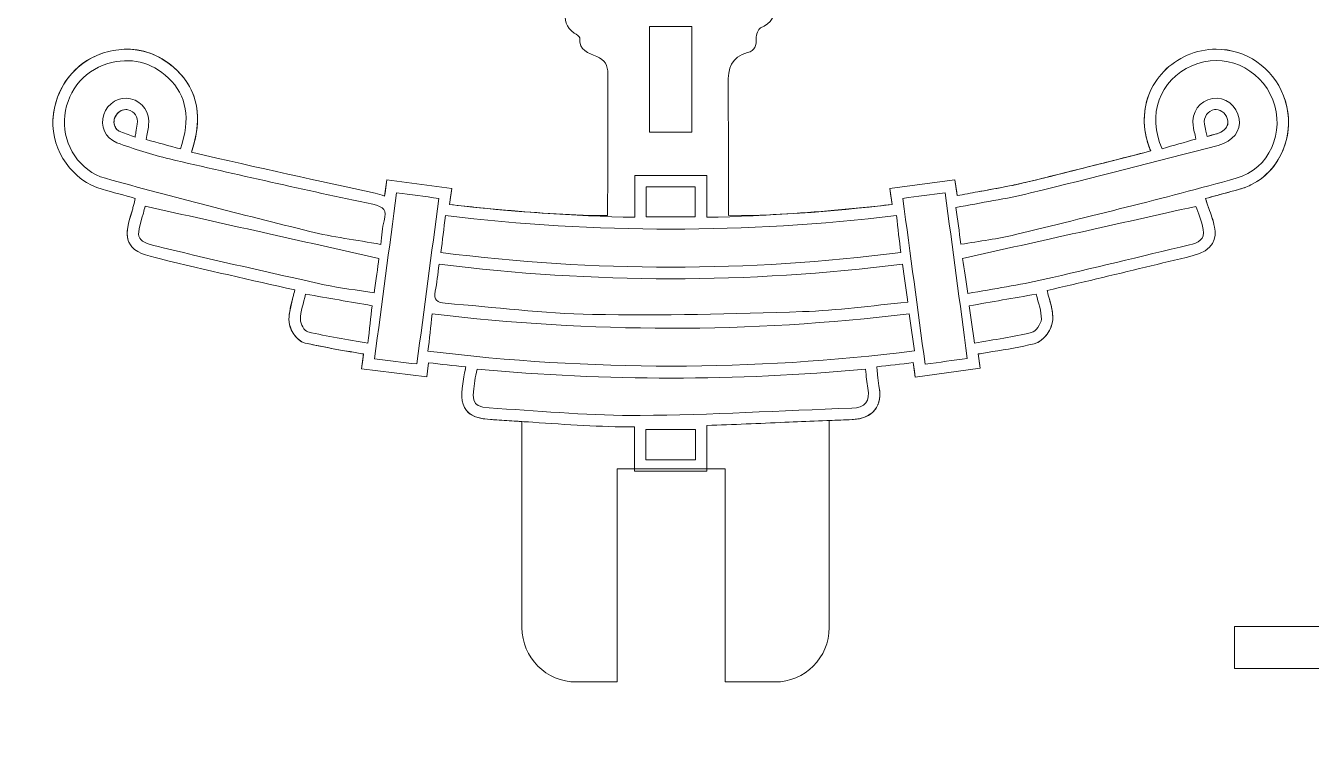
# Model space of a CAD drawing. Header units: centimetres. Extents: x -162 to 162, y -134 to 134.
# Drawn here: x 15.94 to 25.2, y -86.67 to -81.39 of the extents above; entities that cross this region are included whole.
import ezdxf

# ---------------------------------------------------------------- set-up
doc = ezdxf.new("R2010")
doc.units = ezdxf.units.CM
doc.header["$MEASUREMENT"] = 0
doc.layers.add('Capa 1', color=7, linetype='Continuous')
doc.layers.add('GUIDE', color=7, linetype='Continuous')

msp = doc.modelspace()

# ---------------------------------------------------------------- linework, layer by layer
at = {"layer": 'Capa 1', "lineweight": 9}
for points, knots in [([(25.03256, -82.02028), (25.02714, -81.97819), (25.01722, -81.93654), (25.0015, -81.89633), (24.92153, -81.69205), (24.73119, -81.56009), (24.51658, -81.56009), (24.44485, -81.56009), (24.37461, -81.57492), (24.30779, -81.60424), (24.17754, -81.66138), (24.07922, -81.76284), (24.03093, -81.8899), (23.99438, -81.98611), (23.98869, -82.09142), (24.01271, -82.19534), (24.02037, -82.22846), (24.03075, -82.26149), (24.04449, -82.29396), (23.91049, -82.32843), (23.78147, -82.36133), (23.65429, -82.39349), (23.48712, -82.43576), (23.32349, -82.47662), (23.1596, -82.5167), (23.11622, -82.52729), (23.07246, -82.53613), (23.02864, -82.54505), (22.95358, -82.56041), (22.87772, -82.57472), (22.79876, -82.58876), (22.7494, -82.5976), (22.69975, -82.60652), (22.64993, -82.61589), (22.64993, -82.61589), (22.64689, -82.59322), (22.64689, -82.59322), (22.64689, -82.59322), (22.63476, -82.50226), (22.63476, -82.50226), (22.63476, -82.50226), (22.46921, -82.5244), (22.46921, -82.5244), (22.46921, -82.5244), (22.16631, -82.56492), (22.16631, -82.56492), (22.16631, -82.56492), (22.17127, -82.60193), (22.17127, -82.60193), (22.17127, -82.60193), (22.18164, -82.67929), (22.18164, -82.67929), (22.18086, -82.67937), (22.18007, -82.67946), (22.17929, -82.67955), (22.04245, -82.69596), (21.905, -82.7093), (21.76742, -82.72133), (21.73493, -82.72418), (21.70246, -82.72702), (21.66995, -82.7296), (21.53864, -82.7401), (21.4072, -82.74894), (21.27576, -82.75568), (21.25988, -82.75647), (21.24401, -82.7569), (21.22812, -82.75769), (21.22812, -82.75769), (21.00356, -82.75813), (21.00356, -82.75813), (21.00345, -82.44328), (21.00318, -82.12844), (21.00046, -81.81359), (20.99944, -81.6959), (21.02266, -81.61824), (21.14077, -81.58516), (21.19309, -81.5705), (21.20522, -81.53336), (21.2033, -81.48177), (21.20236, -81.45657), (21.21634, -81.41509), (21.23472, -81.40731), (21.38248, -81.3447), (21.38405, -81.14794), (21.24254, -81.06271), (21.18233, -81.02644), (21.11325, -81.00518), (21.04974, -80.97398), (21.03167, -80.9651), (21.01898, -80.94528), (21.00383, -80.93045), (21.02006, -80.9171), (21.03429, -80.89864), (21.0529, -80.89129), (21.11652, -80.866), (21.18649, -80.85313), (21.24528, -80.81997), (21.38367, -80.742), (21.38499, -80.57977), (21.24747, -80.49922), (21.18945, -80.46522), (21.11908, -80.4528), (21.05542, -80.42777), (21.03662, -80.42038), (21.02154, -80.40349), (21.00476, -80.39093), (21.02114, -80.38069), (21.03644, -80.36774), (21.05408, -80.36074), (21.122, -80.33366), (21.19683, -80.31843), (21.25775, -80.28059), (21.38094, -80.20398), (21.37991, -80.0536), (21.25788, -79.97563), (21.20704, -79.94312), (21.14645, -79.92361), (21.08792, -79.90615), (21.0281, -79.8883), (20.96536, -79.88021), (20.90391, -79.86787), (20.91855, -79.85369), (20.93372, -79.85198), (20.94819, -79.84783), (21.04571, -79.82), (21.14994, -79.8053), (21.23896, -79.76045), (21.38846, -79.68511), (21.38722, -79.51452), (21.24101, -79.43362), (21.18004, -79.39989), (21.1086, -79.38392), (21.04061, -79.36445), (20.99256, -79.35067), (20.94231, -79.34463), (20.87291, -79.33124), (20.95326, -79.31593), (21.01229, -79.30823), (21.06927, -79.29287), (21.12617, -79.27751), (21.1848, -79.26154), (21.23607, -79.23367), (21.38615, -79.15216), (21.3878, -78.98428), (21.23891, -78.90115), (21.17985, -78.86816), (21.11226, -78.85044), (21.05602, -78.8287), (21.11578, -78.80831), (21.18497, -78.7905), (21.24896, -78.76132), (21.31435, -78.73148), (21.34716, -78.6746), (21.34586, -78.60022), (21.34464, -78.53048), (21.30964, -78.48121), (21.2486, -78.45531), (21.20777, -78.43798), (21.19949, -78.41313), (21.20032, -78.37354), (21.20247, -78.27199), (21.20104, -78.17035), (21.20104, -78.07274), (21.18926, -78.06661), (21.18523, -78.06267), (21.18119, -78.06263), (20.78178, -78.06162), (20.38238, -78.06127), (19.98297, -78.05979), (19.94306, -78.05961), (19.93594, -78.08), (19.93637, -78.11338), (19.93737, -78.19183), (19.93775, -78.27032), (19.93553, -78.34873), (19.93499, -78.36789), (19.92914, -78.39314), (19.9161, -78.40473), (19.8012, -78.50676), (19.79636, -78.55892), (19.88854, -78.66493), (19.86734, -78.71122), (19.83838, -78.75152), (19.83087, -78.79544), (19.81451, -78.89126), (19.86447, -78.96459), (19.97684, -79.00196), (20.07059, -79.03315), (20.16936, -79.04921), (20.27068, -79.0731), (20.23017, -79.0801), (20.19234, -79.08264), (20.15716, -79.09358), (20.07621, -79.11886), (19.99, -79.13693), (19.91783, -79.17854), (19.79509, -79.24934), (19.79219, -79.39691), (19.90731, -79.47891), (19.95243, -79.51102), (20.008, -79.5318), (20.06179, -79.54755), (20.13416, -79.56869), (20.20943, -79.57993), (20.28345, -79.59542), (20.28337, -79.59809), (20.2833, -79.60076), (20.28323, -79.60343), (20.27393, -79.60469), (20.26435, -79.60496), (20.25537, -79.60736), (20.14827, -79.63637), (20.03892, -79.65934), (19.93504, -79.69728), (19.86719, -79.72204), (19.82864, -79.78189), (19.82747, -79.85969), (19.82625, -79.94072), (19.86731, -79.99681), (19.93582, -80.02971), (19.99087, -80.05614), (20.0505, -80.07442), (20.10967, -80.09052), (20.16598, -80.10584), (20.22433, -80.11358), (20.30268, -80.12868), (20.24845, -80.13813), (20.2149, -80.14062), (20.18349, -80.15012), (20.09546, -80.17681), (20.00209, -80.1947), (19.92223, -80.2374), (19.79323, -80.3064), (19.79157, -80.46649), (19.91427, -80.54625), (19.96299, -80.57793), (20.02295, -80.59193), (20.07656, -80.61665), (20.09684, -80.62601), (20.11364, -80.6429), (20.13203, -80.65638), (20.11291, -80.67226), (20.09592, -80.69243), (20.07427, -80.70328), (20.01547, -80.73273), (19.94758, -80.74874), (19.89623, -80.78733), (19.79686, -80.86197), (19.80001, -80.99428), (19.90152, -81.06608), (19.95252, -81.10213), (20.01642, -81.11998), (20.07468, -81.14567), (20.08991, -81.15236), (20.10586, -81.15739), (20.12147, -81.16321), (20.06924, -81.17721), (20.01992, -81.17507), (19.97085, -81.17769), (19.90286, -81.18132), (19.85123, -81.21357), (19.83318, -81.28125), (19.81573, -81.34667), (19.83477, -81.40324), (19.8924, -81.44393), (19.9073, -81.45443), (19.93362, -81.46882), (19.93247, -81.47893), (19.92186, -81.5716), (19.99672, -81.58665), (20.05396, -81.61224), (20.1131, -81.63867), (20.13465, -81.67372), (20.1344, -81.74114), (20.13309, -82.08075), (20.13297, -82.42031), (20.13288, -82.75992), (20.13288, -82.75992), (20.01146, -82.76018), (20.01146, -82.76018), (19.97557, -82.75865), (19.93969, -82.75721), (19.90375, -82.75541), (19.77882, -82.74903), (19.65374, -82.74137), (19.52856, -82.73157), (19.49379, -82.72886), (19.45901, -82.72562), (19.42424, -82.72264), (19.28159, -82.71035), (19.13893, -82.69679), (18.9966, -82.67999), (18.99589, -82.6799), (18.99517, -82.67981), (18.99445, -82.67972), (18.99445, -82.67972), (19.00154, -82.62634), (19.00154, -82.62634), (19.00154, -82.62634), (19.00967, -82.56522), (19.00967, -82.56522), (19.00967, -82.56522), (18.54197, -82.50165), (18.54197, -82.50165), (18.54197, -82.50165), (18.52946, -82.59576), (18.52946, -82.59576), (18.52946, -82.59576), (18.52632, -82.6193), (18.52632, -82.6193), (18.50431, -82.60919), (18.48063, -82.60272), (18.45791, -82.59786), (18.05237, -82.51154), (17.62866, -82.41725), (17.13442, -82.30336), (17.16603, -82.21104), (17.18067, -82.1252), (17.17839, -82.04618), (17.17612, -81.96712), (17.15693, -81.89484), (17.12088, -81.8297), (17.09684, -81.7862), (17.06531, -81.74591), (17.0263, -81.70885), (17.004, -81.68763), (16.9806, -81.66978), (16.95685, -81.65311), (16.87032, -81.59238), (16.77467, -81.56057), (16.67082, -81.56057), (16.61801, -81.56057), (16.56342, -81.56884), (16.50857, -81.58512), (16.32677, -81.6392), (16.19204, -81.78957), (16.15062, -81.97338), (16.14362, -82.0044), (16.13854, -82.03612), (16.13714, -82.0688), (16.12745, -82.29566), (16.28023, -82.51127), (16.49248, -82.57034), (16.57162, -82.59235), (16.6509, -82.61401), (16.7302, -82.63545), (16.7302, -82.63545), (16.72112, -82.67154), (16.72112, -82.67154), (16.72112, -82.67154), (16.71723, -82.6876), (16.71723, -82.6876), (16.71493, -82.6974), (16.71255, -82.70751), (16.70957, -82.71748), (16.67968, -82.81763), (16.66015, -82.883), (16.68001, -82.93996), (16.68284, -82.9481), (16.68648, -82.95606), (16.691, -82.96394), (16.72791, -83.02808), (16.80141, -83.0458), (16.91272, -83.07262), (17.24219, -83.15203), (17.5685, -83.22606), (17.87901, -83.29519), (17.87901, -83.29519), (17.87658, -83.30609), (17.87658, -83.30609), (17.87658, -83.30609), (17.87609, -83.30827), (17.87609, -83.30827), (17.87504, -83.313), (17.87379, -83.31733), (17.87267, -83.32197), (17.86935, -83.33575), (17.86596, -83.34958), (17.8625, -83.3627), (17.85494, -83.39149), (17.84837, -83.4212), (17.84342, -83.45156), (17.84048, -83.46963), (17.83737, -83.48762), (17.837, -83.50647), (17.83614, -83.5522), (17.86351, -83.62019), (17.91009, -83.65633), (17.92333, -83.66661), (17.93789, -83.67475), (17.95409, -83.67851), (17.99119, -83.68717), (18.02833, -83.69426), (18.0655, -83.70161), (18.13508, -83.71539), (18.20515, -83.72813), (18.27802, -83.74064), (18.30994, -83.74606), (18.34234, -83.75171), (18.37494, -83.75744), (18.37494, -83.75744), (18.36928, -83.79992), (18.36928, -83.79992), (18.36928, -83.79992), (18.36076, -83.86402), (18.36076, -83.86402), (18.36076, -83.86402), (18.82944, -83.92129), (18.82944, -83.92129), (18.82944, -83.92129), (18.82944, -83.92125), (18.82944, -83.92125), (18.82944, -83.92125), (18.82944, -83.92125), (18.82944, -83.92125), (18.82944, -83.92125), (18.83751, -83.86061), (18.83751, -83.86061), (18.83751, -83.86061), (18.84285, -83.8204), (18.84285, -83.8204), (18.93232, -83.83125), (19.02184, -83.84101), (19.1114, -83.8502), (19.11096, -83.85234), (19.11051, -83.85435), (19.11007, -83.8565), (19.10862, -83.86345), (19.10716, -83.87041), (19.10574, -83.87706), (19.10145, -83.89684), (19.09705, -83.91722), (19.09408, -83.93853), (19.08075, -84.03409), (19.07025, -84.10956), (19.11635, -84.16583), (19.14734, -84.20363), (19.19372, -84.21754), (19.24784, -84.22476), (19.2749, -84.22835), (19.30328, -84.23089), (19.33388, -84.23268), (19.38188, -84.23553), (19.42989, -84.23889), (19.47789, -84.24209), (19.49036, -84.24292), (19.50282, -84.24371), (19.51529, -84.24454), (19.51529, -84.24454), (19.51529, -85.72959), (19.51529, -85.72959), (19.51529, -85.94525), (19.69171, -86.12166), (19.90735, -86.12166), (19.90735, -86.12166), (20.20098, -86.12166), (20.20098, -86.12166), (20.20098, -86.12166), (20.20098, -84.58537), (20.20098, -84.58537), (20.20098, -84.58537), (20.32548, -84.58537), (20.32548, -84.58537), (20.32548, -84.58537), (20.8478, -84.58537), (20.8478, -84.58537), (20.8478, -84.58537), (20.98015, -84.58537), (20.98015, -84.58537), (20.98015, -84.58537), (20.98015, -86.12166), (20.98015, -86.12166), (20.98015, -86.12166), (21.3371, -86.12166), (21.3371, -86.12166), (21.55275, -86.12166), (21.72919, -85.94525), (21.72919, -85.72959), (21.72919, -85.72959), (21.72919, -84.23658), (21.72919, -84.23658), (21.72921, -84.23653), (21.72921, -84.23653), (21.72923, -84.23653), (21.78409, -84.23434), (21.83904, -84.23207), (21.89357, -84.2301), (21.90868, -84.22958), (21.92242, -84.22756), (21.93593, -84.22533), (21.93834, -84.22494), (21.94111, -84.22494), (21.94347, -84.2245), (21.96561, -84.22026), (21.98484, -84.21299), (22.00239, -84.20407), (22.00661, -84.20188), (22.01061, -84.19952), (22.01457, -84.19711), (22.03115, -84.18692), (22.04622, -84.17523), (22.05797, -84.16031), (22.058, -84.16031), (22.05804, -84.16027), (22.05806, -84.16027), (22.0666, -84.14938), (22.07362, -84.13756), (22.07911, -84.12483), (22.07982, -84.12317), (22.07999, -84.1212), (22.08065, -84.11954), (22.09017, -84.09525), (22.09487, -84.06808), (22.09367, -84.03754), (22.09303, -84.02118), (22.09085, -84.00399), (22.08714, -83.98592), (22.08243, -83.96299), (22.08016, -83.93748), (22.07754, -83.90795), (22.07611, -83.89194), (22.07462, -83.87513), (22.07262, -83.85715), (22.07262, -83.85715), (22.07193, -83.85094), (22.07193, -83.85094), (22.07193, -83.85094), (22.07173, -83.84915), (22.07173, -83.84915), (22.1595, -83.83987), (22.24716, -83.83007), (22.33455, -83.81922), (22.33455, -83.81922), (22.34296, -83.88187), (22.34296, -83.88187), (22.34296, -83.88187), (22.34862, -83.92409), (22.34862, -83.92409), (22.34862, -83.92409), (22.81597, -83.86039), (22.81597, -83.86039), (22.81597, -83.86039), (22.81322, -83.83978), (22.81322, -83.83978), (22.81322, -83.83978), (22.80222, -83.75735), (22.80222, -83.75735), (22.83715, -83.7514), (22.87154, -83.7458), (22.90527, -83.74033), (23.00872, -83.72362), (23.10642, -83.70778), (23.20434, -83.68376), (23.24036, -83.67488), (23.27327, -83.64801), (23.29758, -83.61516), (23.31091, -83.59713), (23.32132, -83.57735), (23.32856, -83.55771), (23.33452, -83.54156), (23.33847, -83.52555), (23.33921, -83.51081), (23.34072, -83.48009), (23.3365, -83.45091), (23.33029, -83.42251), (23.32575, -83.40173), (23.32026, -83.38134), (23.3146, -83.36135), (23.3096, -83.34367), (23.30443, -83.32538), (23.30038, -83.30757), (23.30038, -83.30757), (23.29846, -83.29917), (23.29846, -83.29917), (23.53527, -83.24545), (23.77475, -83.18769), (24.00646, -83.13173), (24.1184, -83.10469), (24.23032, -83.0777), (24.34232, -83.05101), (24.50294, -83.01281), (24.51909, -82.91664), (24.50434, -82.8427), (24.49942, -82.81803), (24.49283, -82.7944), (24.48564, -82.77195), (24.47846, -82.74955), (24.47069, -82.72829), (24.4634, -82.70834), (24.46006, -82.69924), (24.45721, -82.69097), (24.45422, -82.68244), (24.45248, -82.67754), (24.45045, -82.67215), (24.44891, -82.66747), (24.44891, -82.66747), (24.44533, -82.65662), (24.44533, -82.65662), (24.44533, -82.65662), (24.43886, -82.63693), (24.43886, -82.63693), (24.46676, -82.62949), (24.49447, -82.62175), (24.52233, -82.61422), (24.57598, -82.5997), (24.6297, -82.5853), (24.68307, -82.57043), (24.71582, -82.56133), (24.74703, -82.5489), (24.77639, -82.53354), (24.86447, -82.48743), (24.93592, -82.41428), (24.98247, -82.32108), (25.02922, -82.22745), (25.04572, -82.12249), (25.03256, -82.02028)], [0, 0, 0, 0, 0.004878, 0.004878, 0.004878, 0.0097561, 0.0097561, 0.0097561, 0.0146341, 0.0146341, 0.0146341, 0.0195122, 0.0195122, 0.0195122, 0.0243902, 0.0243902, 0.0243902, 0.0292683, 0.0292683, 0.0292683, 0.0341463, 0.0341463, 0.0341463, 0.0390244, 0.0390244, 0.0390244, 0.0439024, 0.0439024, 0.0439024, 0.0487805, 0.0487805, 0.0487805, 0.0536585, 0.0536585, 0.0536585, 0.0585366, 0.0585366, 0.0585366, 0.0634146, 0.0634146, 0.0634146, 0.0682927, 0.0682927, 0.0682927, 0.0731707, 0.0731707, 0.0731707, 0.0780488, 0.0780488, 0.0780488, 0.0829268, 0.0829268, 0.0829268, 0.0878049, 0.0878049, 0.0878049, 0.0926829, 0.0926829, 0.0926829, 0.097561, 0.097561, 0.097561, 0.102439, 0.102439, 0.102439, 0.1073171, 0.1073171, 0.1073171, 0.1121951, 0.1121951, 0.1121951, 0.1170732, 0.1170732, 0.1170732, 0.1219512, 0.1219512, 0.1219512, 0.1268293, 0.1268293, 0.1268293, 0.1317073, 0.1317073, 0.1317073, 0.1365854, 0.1365854, 0.1365854, 0.1414634, 0.1414634, 0.1414634, 0.1463415, 0.1463415, 0.1463415, 0.1512195, 0.1512195, 0.1512195, 0.1560976, 0.1560976, 0.1560976, 0.1609756, 0.1609756, 0.1609756, 0.1658537, 0.1658537, 0.1658537, 0.1707317, 0.1707317, 0.1707317, 0.1756098, 0.1756098, 0.1756098, 0.1804878, 0.1804878, 0.1804878, 0.1853659, 0.1853659, 0.1853659, 0.1902439, 0.1902439, 0.1902439, 0.195122, 0.195122, 0.195122, 0.2, 0.2, 0.2, 0.204878, 0.204878, 0.204878, 0.2097561, 0.2097561, 0.2097561, 0.2146341, 0.2146341, 0.2146341, 0.2195122, 0.2195122, 0.2195122, 0.2243902, 0.2243902, 0.2243902, 0.2292683, 0.2292683, 0.2292683, 0.2341463, 0.2341463, 0.2341463, 0.2390244, 0.2390244, 0.2390244, 0.2439024, 0.2439024, 0.2439024, 0.2487805, 0.2487805, 0.2487805, 0.2536585, 0.2536585, 0.2536585, 0.2585366, 0.2585366, 0.2585366, 0.2634146, 0.2634146, 0.2634146, 0.2682927, 0.2682927, 0.2682927, 0.2731707, 0.2731707, 0.2731707, 0.2780488, 0.2780488, 0.2780488, 0.2829268, 0.2829268, 0.2829268, 0.2878049, 0.2878049, 0.2878049, 0.2926829, 0.2926829, 0.2926829, 0.297561, 0.297561, 0.297561, 0.302439, 0.302439, 0.302439, 0.3073171, 0.3073171, 0.3073171, 0.3121951, 0.3121951, 0.3121951, 0.3170732, 0.3170732, 0.3170732, 0.3219512, 0.3219512, 0.3219512, 0.3268293, 0.3268293, 0.3268293, 0.3317073, 0.3317073, 0.3317073, 0.3365854, 0.3365854, 0.3365854, 0.3414634, 0.3414634, 0.3414634, 0.3463415, 0.3463415, 0.3463415, 0.3512195, 0.3512195, 0.3512195, 0.3560976, 0.3560976, 0.3560976, 0.3609756, 0.3609756, 0.3609756, 0.3658537, 0.3658537, 0.3658537, 0.3707317, 0.3707317, 0.3707317, 0.3756098, 0.3756098, 0.3756098, 0.3804878, 0.3804878, 0.3804878, 0.3853659, 0.3853659, 0.3853659, 0.3902439, 0.3902439, 0.3902439, 0.395122, 0.395122, 0.395122, 0.4, 0.4, 0.4, 0.404878, 0.404878, 0.404878, 0.4097561, 0.4097561, 0.4097561, 0.4146341, 0.4146341, 0.4146341, 0.4195122, 0.4195122, 0.4195122, 0.4243902, 0.4243902, 0.4243902, 0.4292683, 0.4292683, 0.4292683, 0.4341463, 0.4341463, 0.4341463, 0.4390244, 0.4390244, 0.4390244, 0.4439024, 0.4439024, 0.4439024, 0.4487805, 0.4487805, 0.4487805, 0.4536585, 0.4536585, 0.4536585, 0.4585366, 0.4585366, 0.4585366, 0.4634146, 0.4634146, 0.4634146, 0.4682927, 0.4682927, 0.4682927, 0.4731707, 0.4731707, 0.4731707, 0.4780488, 0.4780488, 0.4780488, 0.4829268, 0.4829268, 0.4829268, 0.4878049, 0.4878049, 0.4878049, 0.4926829, 0.4926829, 0.4926829, 0.497561, 0.497561, 0.497561, 0.502439, 0.502439, 0.502439, 0.5073171, 0.5073171, 0.5073171, 0.5121951, 0.5121951, 0.5121951, 0.5170732, 0.5170732, 0.5170732, 0.5219512, 0.5219512, 0.5219512, 0.5268293, 0.5268293, 0.5268293, 0.5317073, 0.5317073, 0.5317073, 0.5365854, 0.5365854, 0.5365854, 0.5414634, 0.5414634, 0.5414634, 0.5463415, 0.5463415, 0.5463415, 0.5512195, 0.5512195, 0.5512195, 0.5560976, 0.5560976, 0.5560976, 0.5609756, 0.5609756, 0.5609756, 0.5658537, 0.5658537, 0.5658537, 0.5707317, 0.5707317, 0.5707317, 0.5756098, 0.5756098, 0.5756098, 0.5804878, 0.5804878, 0.5804878, 0.5853659, 0.5853659, 0.5853659, 0.5902439, 0.5902439, 0.5902439, 0.595122, 0.595122, 0.595122, 0.6, 0.6, 0.6, 0.604878, 0.604878, 0.604878, 0.6097561, 0.6097561, 0.6097561, 0.6146341, 0.6146341, 0.6146341, 0.6195122, 0.6195122, 0.6195122, 0.6243902, 0.6243902, 0.6243902, 0.6292683, 0.6292683, 0.6292683, 0.6341463, 0.6341463, 0.6341463, 0.6390244, 0.6390244, 0.6390244, 0.6439024, 0.6439024, 0.6439024, 0.6487805, 0.6487805, 0.6487805, 0.6536585, 0.6536585, 0.6536585, 0.6585366, 0.6585366, 0.6585366, 0.6634146, 0.6634146, 0.6634146, 0.6682927, 0.6682927, 0.6682927, 0.6731707, 0.6731707, 0.6731707, 0.6780488, 0.6780488, 0.6780488, 0.6829268, 0.6829268, 0.6829268, 0.6878049, 0.6878049, 0.6878049, 0.6926829, 0.6926829, 0.6926829, 0.697561, 0.697561, 0.697561, 0.702439, 0.702439, 0.702439, 0.7073171, 0.7073171, 0.7073171, 0.7121951, 0.7121951, 0.7121951, 0.7170732, 0.7170732, 0.7170732, 0.7219512, 0.7219512, 0.7219512, 0.7268293, 0.7268293, 0.7268293, 0.7317073, 0.7317073, 0.7317073, 0.7365854, 0.7365854, 0.7365854, 0.7414634, 0.7414634, 0.7414634, 0.7463415, 0.7463415, 0.7463415, 0.7512195, 0.7512195, 0.7512195, 0.7560976, 0.7560976, 0.7560976, 0.7609756, 0.7609756, 0.7609756, 0.7658537, 0.7658537, 0.7658537, 0.7707317, 0.7707317, 0.7707317, 0.7756098, 0.7756098, 0.7756098, 0.7804878, 0.7804878, 0.7804878, 0.7853659, 0.7853659, 0.7853659, 0.7902439, 0.7902439, 0.7902439, 0.795122, 0.795122, 0.795122, 0.8, 0.8, 0.8, 0.804878, 0.804878, 0.804878, 0.8097561, 0.8097561, 0.8097561, 0.8146341, 0.8146341, 0.8146341, 0.8195122, 0.8195122, 0.8195122, 0.8243902, 0.8243902, 0.8243902, 0.8292683, 0.8292683, 0.8292683, 0.8341463, 0.8341463, 0.8341463, 0.8390244, 0.8390244, 0.8390244, 0.8439024, 0.8439024, 0.8439024, 0.8487805, 0.8487805, 0.8487805, 0.8536585, 0.8536585, 0.8536585, 0.8585366, 0.8585366, 0.8585366, 0.8634146, 0.8634146, 0.8634146, 0.8682927, 0.8682927, 0.8682927, 0.8731707, 0.8731707, 0.8731707, 0.8780488, 0.8780488, 0.8780488, 0.8829268, 0.8829268, 0.8829268, 0.8878049, 0.8878049, 0.8878049, 0.8926829, 0.8926829, 0.8926829, 0.897561, 0.897561, 0.897561, 0.902439, 0.902439, 0.902439, 0.9073171, 0.9073171, 0.9073171, 0.9121951, 0.9121951, 0.9121951, 0.9170732, 0.9170732, 0.9170732, 0.9219512, 0.9219512, 0.9219512, 0.9268293, 0.9268293, 0.9268293, 0.9317073, 0.9317073, 0.9317073, 0.9365854, 0.9365854, 0.9365854, 0.9414634, 0.9414634, 0.9414634, 0.9463415, 0.9463415, 0.9463415, 0.9512195, 0.9512195, 0.9512195, 0.9560976, 0.9560976, 0.9560976, 0.9609756, 0.9609756, 0.9609756, 0.9658537, 0.9658537, 0.9658537, 0.9707317, 0.9707317, 0.9707317, 0.9756098, 0.9756098, 0.9756098, 0.9804878, 0.9804878, 0.9804878, 0.9853659, 0.9853659, 0.9853659, 0.9902439, 0.9902439, 0.9902439, 0.995122, 0.995122, 0.995122, 1, 1, 1, 1]), ([(20.73881, -82.15793), (20.73881, -82.15793), (20.43439, -82.15793), (20.43439, -82.15793), (20.43439, -82.15793), (20.43439, -81.39593), (20.43439, -81.39593), (20.43439, -81.39593), (20.73881, -81.39593), (20.73881, -81.39593), (20.73881, -81.39593), (20.73881, -82.15793), (20.73881, -82.15793)], [0, 0, 0, 0, 0.25, 0.25, 0.25, 0.5, 0.5, 0.5, 0.75, 0.75, 0.75, 1, 1, 1, 1]), ([(16.73437, -82.16121), (16.73263, -82.1714), (16.7308, -82.18208), (16.72892, -82.19346), (16.69606, -82.18221), (16.66183, -82.17), (16.62597, -82.15675), (16.59552, -82.1455), (16.5814, -82.12126), (16.57824, -82.09576), (16.57784, -82.09256), (16.57649, -82.0895), (16.57646, -82.0863), (16.57646, -82.08517), (16.57697, -82.08407), (16.57701, -82.08294), (16.57728, -82.07445), (16.57833, -82.06592), (16.58103, -82.05791), (16.58267, -82.05305), (16.58557, -82.04894), (16.58792, -82.04448), (16.6031, -82.01582), (16.63145, -81.99565), (16.6611, -81.99565), (16.66624, -81.99565), (16.67131, -81.99626), (16.67619, -81.99749), (16.72709, -82.01031), (16.75123, -82.04671), (16.74412, -82.10009), (16.74149, -82.11973), (16.73814, -82.13929), (16.73437, -82.16121)], [0, 0, 0, 0, 0.0909091, 0.0909091, 0.0909091, 0.1818182, 0.1818182, 0.1818182, 0.2727273, 0.2727273, 0.2727273, 0.3636364, 0.3636364, 0.3636364, 0.4545455, 0.4545455, 0.4545455, 0.5454545, 0.5454545, 0.5454545, 0.6363636, 0.6363636, 0.6363636, 0.7272727, 0.7272727, 0.7272727, 0.8181818, 0.8181818, 0.8181818, 0.9090909, 0.9090909, 0.9090909, 1, 1, 1, 1]), ([(24.59642, -82.11138), (24.58354, -82.14327), (24.54622, -82.16392), (24.50915, -82.17359), (24.4959, -82.177), (24.48275, -82.18046), (24.46959, -82.18387), (24.46335, -82.18549), (24.45705, -82.18711), (24.45084, -82.18873), (24.44789, -82.17525), (24.44508, -82.16313), (24.4425, -82.15202), (24.43771, -82.13141), (24.43393, -82.11518), (24.43179, -82.10026), (24.42811, -82.07458), (24.43398, -82.05078), (24.44699, -82.03227), (24.46, -82.01376), (24.48017, -82.00055), (24.50509, -81.99604), (24.50863, -81.99543), (24.51226, -81.99512), (24.51587, -81.99512), (24.55544, -81.99512), (24.59329, -82.03131), (24.60025, -82.0758), (24.60127, -82.08232), (24.60139, -82.08858), (24.60072, -82.09453), (24.60004, -82.10044), (24.59857, -82.10608), (24.59642, -82.11138)], [0, 0, 0, 0, 0.0909091, 0.0909091, 0.0909091, 0.1818182, 0.1818182, 0.1818182, 0.2727273, 0.2727273, 0.2727273, 0.3636364, 0.3636364, 0.3636364, 0.4545455, 0.4545455, 0.4545455, 0.5454545, 0.5454545, 0.5454545, 0.6363636, 0.6363636, 0.6363636, 0.7272727, 0.7272727, 0.7272727, 0.8181818, 0.8181818, 0.8181818, 0.9090909, 0.9090909, 0.9090909, 1, 1, 1, 1]), ([(26.95142, -85.72056), (26.95142, -85.72056), (26.95142, -86.02498), (26.95142, -86.02498), (26.95142, -86.02498), (24.64746, -86.02498), (24.64746, -86.02498), (24.64746, -86.02498), (24.64746, -85.72056), (24.64746, -85.72056), (24.64746, -85.72056), (26.95142, -85.72056), (26.95142, -85.72056)], [0, 0, 0, 0, 0.25, 0.25, 0.25, 0.5, 0.5, 0.5, 0.75, 0.75, 0.75, 1, 1, 1, 1])]:
    msp.add_open_spline(points, degree=3, knots=knots, dxfattribs=at)
at = {"layer": 'Capa 1', "color": 4, "lineweight": 9}
for points, knots in [([(25.0015, -81.89635), (24.92153, -81.69208), (24.73119, -81.56011), (24.51658, -81.56011), (24.44485, -81.56011), (24.37461, -81.57496), (24.30779, -81.60426), (24.17754, -81.66139), (24.07922, -81.76285), (24.03092, -81.88995), (23.98272, -82.01682), (23.98765, -82.15957), (24.04449, -82.29398), (23.73434, -82.3738), (23.44817, -82.44618), (23.1596, -82.51671), (23.04189, -82.54547), (22.9238, -82.56652), (22.79876, -82.5888), (22.7494, -82.59761), (22.69974, -82.60655), (22.64992, -82.61592), (22.64992, -82.61592), (22.63475, -82.50228), (22.63475, -82.50228), (22.63475, -82.50228), (22.1663, -82.56492), (22.1663, -82.56492), (22.1663, -82.56492), (22.18164, -82.67931), (22.18164, -82.67931), (21.73901, -82.73243), (21.29119, -82.7634), (20.84658, -82.77205), (20.84658, -82.77205), (20.84658, -82.47027), (20.84658, -82.47027), (20.84658, -82.47027), (20.32806, -82.47027), (20.32806, -82.47027), (20.32806, -82.47027), (20.32806, -82.77188), (20.32806, -82.77188), (19.88613, -82.76306), (19.43885, -82.73231), (18.99445, -82.67976), (18.99445, -82.67976), (19.00966, -82.56526), (19.00966, -82.56526), (19.00966, -82.56526), (18.54197, -82.50167), (18.54197, -82.50167), (18.54197, -82.50167), (18.52632, -82.61931), (18.52632, -82.61931), (18.50431, -82.60922), (18.48062, -82.60274), (18.45791, -82.5979), (18.05237, -82.51159), (17.62866, -82.4173), (17.13441, -82.30339), (17.2187, -82.05717), (17.18234, -81.85716), (17.0263, -81.70886), (16.92279, -81.61048), (16.80318, -81.56059), (16.67081, -81.56059), (16.618, -81.56059), (16.56341, -81.56885), (16.50857, -81.58517), (16.29606, -81.64835), (16.1468, -81.84271), (16.13714, -82.0688), (16.12746, -82.29566), (16.28023, -82.51127), (16.49248, -82.57032), (16.57162, -82.59234), (16.65091, -82.61398), (16.7302, -82.63544), (16.7302, -82.63544), (16.72112, -82.67158), (16.72112, -82.67158), (16.72112, -82.67158), (16.71723, -82.68765), (16.71723, -82.68765), (16.71492, -82.69742), (16.71255, -82.70754), (16.70957, -82.7175), (16.67541, -82.83191), (16.65478, -82.90096), (16.691, -82.96393), (16.7279, -83.02806), (16.80142, -83.04578), (16.91272, -83.07261), (17.2422, -83.15204), (17.5685, -83.22605), (17.87901, -83.29517), (17.87901, -83.29517), (17.87609, -83.30824), (17.87609, -83.30824), (17.87191, -83.32704), (17.86712, -83.34512), (17.8625, -83.36275), (17.85045, -83.40856), (17.83799, -83.45593), (17.837, -83.50648), (17.83589, -83.56521), (17.88092, -83.66142), (17.95408, -83.67851), (18.06064, -83.70338), (18.16623, -83.72147), (18.27802, -83.7406), (18.30993, -83.74607), (18.34234, -83.75168), (18.37493, -83.75743), (18.37493, -83.75743), (18.36076, -83.86399), (18.36076, -83.86399), (18.36076, -83.86399), (18.82944, -83.92127), (18.82944, -83.92127), (18.82944, -83.92127), (18.84285, -83.82041), (18.84285, -83.82041), (18.93231, -83.83123), (19.02185, -83.84099), (19.1114, -83.85018), (19.10954, -83.85947), (19.1076, -83.86839), (19.10574, -83.87707), (19.10146, -83.89682), (19.09704, -83.91723), (19.09408, -83.93851), (19.08077, -84.03406), (19.07024, -84.10956), (19.11635, -84.16581), (19.16283, -84.22252), (19.24208, -84.22722), (19.33387, -84.23269), (19.42092, -84.23785), (19.50796, -84.2438), (19.59503, -84.24972), (19.83403, -84.26603), (20.08112, -84.28287), (20.32547, -84.28297), (20.32547, -84.28297), (20.32547, -84.6021), (20.32547, -84.6021), (20.32547, -84.6021), (20.84778, -84.6021), (20.84778, -84.6021), (20.84778, -84.6021), (20.84778, -84.27223), (20.84778, -84.27223), (21.03685, -84.26598), (21.22519, -84.25798), (21.41006, -84.24993), (21.56858, -84.24304), (21.73251, -84.2359), (21.89357, -84.23014), (21.96837, -84.22748), (22.0237, -84.20397), (22.05806, -84.16026), (22.09222, -84.1168), (22.102, -84.05816), (22.08713, -83.98594), (22.08243, -83.963), (22.08016, -83.9375), (22.07753, -83.90797), (22.0761, -83.89199), (22.07461, -83.87516), (22.07262, -83.85718), (22.07262, -83.85718), (22.07173, -83.84912), (22.07173, -83.84912), (22.1595, -83.83988), (22.24716, -83.83005), (22.33455, -83.81919), (22.33455, -83.81919), (22.34862, -83.92408), (22.34862, -83.92408), (22.34862, -83.92408), (22.81596, -83.86037), (22.81596, -83.86037), (22.81596, -83.86037), (22.80221, -83.75733), (22.80221, -83.75733), (22.83714, -83.75137), (22.87152, -83.74577), (22.90527, -83.74031), (23.00872, -83.72359), (23.10642, -83.70777), (23.20434, -83.68374), (23.27637, -83.66602), (23.33598, -83.57622), (23.33919, -83.51081), (23.34182, -83.45763), (23.32798, -83.40869), (23.3146, -83.36136), (23.3096, -83.3437), (23.30443, -83.32542), (23.30037, -83.30761), (23.30037, -83.30761), (23.29845, -83.29917), (23.29845, -83.29917), (23.53525, -83.24545), (23.77474, -83.18766), (24.00645, -83.13171), (24.11839, -83.10468), (24.23032, -83.07767), (24.34232, -83.05099), (24.50293, -83.01279), (24.51908, -82.91665), (24.50433, -82.84271), (24.49448, -82.79337), (24.47797, -82.74821), (24.46339, -82.70836), (24.45812, -82.69395), (24.4531, -82.68026), (24.4489, -82.66749), (24.4489, -82.66749), (24.43885, -82.63696), (24.43885, -82.63696), (24.52048, -82.6151), (24.60198, -82.59302), (24.68306, -82.57044), (24.81407, -82.53394), (24.9204, -82.44538), (24.98247, -82.32107), (25.04846, -82.18889), (25.0554, -82.03408), (25.0015, -81.89635)], [0, 0, 0, 0, 0.012987, 0.012987, 0.012987, 0.025974, 0.025974, 0.025974, 0.038961, 0.038961, 0.038961, 0.0519481, 0.0519481, 0.0519481, 0.0649351, 0.0649351, 0.0649351, 0.0779221, 0.0779221, 0.0779221, 0.0909091, 0.0909091, 0.0909091, 0.1038961, 0.1038961, 0.1038961, 0.1168831, 0.1168831, 0.1168831, 0.1298701, 0.1298701, 0.1298701, 0.1428571, 0.1428571, 0.1428571, 0.1558442, 0.1558442, 0.1558442, 0.1688312, 0.1688312, 0.1688312, 0.1818182, 0.1818182, 0.1818182, 0.1948052, 0.1948052, 0.1948052, 0.2077922, 0.2077922, 0.2077922, 0.2207792, 0.2207792, 0.2207792, 0.2337662, 0.2337662, 0.2337662, 0.2467532, 0.2467532, 0.2467532, 0.2597403, 0.2597403, 0.2597403, 0.2727273, 0.2727273, 0.2727273, 0.2857143, 0.2857143, 0.2857143, 0.2987013, 0.2987013, 0.2987013, 0.3116883, 0.3116883, 0.3116883, 0.3246753, 0.3246753, 0.3246753, 0.3376623, 0.3376623, 0.3376623, 0.3506494, 0.3506494, 0.3506494, 0.3636364, 0.3636364, 0.3636364, 0.3766234, 0.3766234, 0.3766234, 0.3896104, 0.3896104, 0.3896104, 0.4025974, 0.4025974, 0.4025974, 0.4155844, 0.4155844, 0.4155844, 0.4285714, 0.4285714, 0.4285714, 0.4415584, 0.4415584, 0.4415584, 0.4545455, 0.4545455, 0.4545455, 0.4675325, 0.4675325, 0.4675325, 0.4805195, 0.4805195, 0.4805195, 0.4935065, 0.4935065, 0.4935065, 0.5064935, 0.5064935, 0.5064935, 0.5194805, 0.5194805, 0.5194805, 0.5324675, 0.5324675, 0.5324675, 0.5454545, 0.5454545, 0.5454545, 0.5584416, 0.5584416, 0.5584416, 0.5714286, 0.5714286, 0.5714286, 0.5844156, 0.5844156, 0.5844156, 0.5974026, 0.5974026, 0.5974026, 0.6103896, 0.6103896, 0.6103896, 0.6233766, 0.6233766, 0.6233766, 0.6363636, 0.6363636, 0.6363636, 0.6493506, 0.6493506, 0.6493506, 0.6623377, 0.6623377, 0.6623377, 0.6753247, 0.6753247, 0.6753247, 0.6883117, 0.6883117, 0.6883117, 0.7012987, 0.7012987, 0.7012987, 0.7142857, 0.7142857, 0.7142857, 0.7272727, 0.7272727, 0.7272727, 0.7402597, 0.7402597, 0.7402597, 0.7532468, 0.7532468, 0.7532468, 0.7662338, 0.7662338, 0.7662338, 0.7792208, 0.7792208, 0.7792208, 0.7922078, 0.7922078, 0.7922078, 0.8051948, 0.8051948, 0.8051948, 0.8181818, 0.8181818, 0.8181818, 0.8311688, 0.8311688, 0.8311688, 0.8441558, 0.8441558, 0.8441558, 0.8571429, 0.8571429, 0.8571429, 0.8701299, 0.8701299, 0.8701299, 0.8831169, 0.8831169, 0.8831169, 0.8961039, 0.8961039, 0.8961039, 0.9090909, 0.9090909, 0.9090909, 0.9220779, 0.9220779, 0.9220779, 0.9350649, 0.9350649, 0.9350649, 0.9480519, 0.9480519, 0.9480519, 0.961039, 0.961039, 0.961039, 0.974026, 0.974026, 0.974026, 0.987013, 0.987013, 0.987013, 1, 1, 1, 1]), ([(22.67747, -82.96647), (22.66507, -82.87364), (22.65432, -82.79308), (22.64206, -82.70128), (22.82432, -82.66635), (23.00373, -82.63971), (23.17917, -82.59683), (23.63046, -82.48653), (24.08034, -82.37044), (24.52994, -82.25341), (24.63948, -82.22489), (24.69491, -82.14722), (24.68174, -82.06304), (24.66683, -81.96776), (24.57814, -81.89907), (24.49045, -81.91488), (24.39686, -81.93175), (24.33638, -82.01592), (24.35013, -82.11197), (24.35413, -82.13987), (24.36178, -82.16724), (24.37063, -82.20813), (24.28722, -82.23191), (24.20678, -82.25484), (24.12736, -82.27748), (24.01604, -82.03551), (24.10929, -81.78139), (24.34092, -81.6798), (24.57039, -81.57916), (24.83202, -81.68969), (24.92468, -81.92641), (25.0132, -82.15257), (24.90142, -82.42399), (24.66093, -82.49098), (24.13419, -82.63771), (23.60216, -82.76566), (23.07124, -82.89699), (22.94419, -82.92841), (22.81299, -82.94304), (22.67747, -82.96647)], [0, 0, 0, 0, 0.0769231, 0.0769231, 0.0769231, 0.1538462, 0.1538462, 0.1538462, 0.2307692, 0.2307692, 0.2307692, 0.3076923, 0.3076923, 0.3076923, 0.3846154, 0.3846154, 0.3846154, 0.4615385, 0.4615385, 0.4615385, 0.5384615, 0.5384615, 0.5384615, 0.6153846, 0.6153846, 0.6153846, 0.6923077, 0.6923077, 0.6923077, 0.7692308, 0.7692308, 0.7692308, 0.8461538, 0.8461538, 0.8461538, 0.9230769, 0.9230769, 0.9230769, 1, 1, 1, 1]), ([(17.05557, -82.27897), (16.97205, -82.25601), (16.89402, -82.23456), (16.80957, -82.21134), (16.81597, -82.17227), (16.82177, -82.14176), (16.82587, -82.11102), (16.83855, -82.01595), (16.78772, -81.94046), (16.69629, -81.91749), (16.61688, -81.89755), (16.53086, -81.9483), (16.50283, -82.03163), (16.47578, -82.11204), (16.51126, -82.20229), (16.59737, -82.23412), (16.72115, -82.27989), (16.84749, -82.32166), (16.97591, -82.35141), (17.4633, -82.46434), (17.9514, -82.57441), (18.44072, -82.67858), (18.52098, -82.69567), (18.54465, -82.7187), (18.52217, -82.7969), (18.50765, -82.84744), (18.50666, -82.90187), (18.49791, -82.96728), (18.32301, -82.93592), (18.15279, -82.91506), (17.98759, -82.87397), (17.49526, -82.7515), (17.0033, -82.62685), (16.51459, -82.49086), (16.32879, -82.43916), (16.21193, -82.2506), (16.21955, -82.07231), (16.22763, -81.88301), (16.34859, -81.71879), (16.53208, -81.66423), (16.69509, -81.61575), (16.84523, -81.65056), (16.96947, -81.76865), (17.10133, -81.89396), (17.13005, -82.06327), (17.05557, -82.27897)], [0, 0, 0, 0, 0.0666667, 0.0666667, 0.0666667, 0.1333333, 0.1333333, 0.1333333, 0.2, 0.2, 0.2, 0.2666667, 0.2666667, 0.2666667, 0.3333333, 0.3333333, 0.3333333, 0.4, 0.4, 0.4, 0.4666667, 0.4666667, 0.4666667, 0.5333333, 0.5333333, 0.5333333, 0.6, 0.6, 0.6, 0.6666667, 0.6666667, 0.6666667, 0.7333333, 0.7333333, 0.7333333, 0.8, 0.8, 0.8, 0.8666667, 0.8666667, 0.8666667, 0.9333333, 0.9333333, 0.9333333, 1, 1, 1, 1]), ([(16.62597, -82.15677), (16.5803, -82.13989), (16.56879, -82.09426), (16.58102, -82.05792), (16.59316, -82.02184), (16.62683, -81.99564), (16.66109, -81.99564), (16.66623, -81.99564), (16.67132, -81.99625), (16.67619, -81.99747), (16.7271, -82.01028), (16.75124, -82.04673), (16.74412, -82.10012), (16.74149, -82.11976), (16.73813, -82.1393), (16.73437, -82.16125), (16.73263, -82.17143), (16.7308, -82.1821), (16.72891, -82.19349), (16.69606, -82.18223), (16.66182, -82.17003), (16.62597, -82.15677)], [0, 0, 0, 0, 0.1428571, 0.1428571, 0.1428571, 0.2857143, 0.2857143, 0.2857143, 0.4285714, 0.4285714, 0.4285714, 0.5714286, 0.5714286, 0.5714286, 0.7142857, 0.7142857, 0.7142857, 0.8571429, 0.8571429, 0.8571429, 1, 1, 1, 1]), ([(24.50916, -82.1736), (24.48961, -82.17868), (24.47016, -82.18374), (24.45083, -82.18876), (24.44789, -82.17526), (24.44508, -82.16318), (24.44249, -82.15205), (24.43771, -82.13146), (24.43392, -82.11523), (24.43178, -82.10027), (24.42443, -82.04887), (24.45524, -82.00503), (24.50509, -81.99604), (24.50862, -81.99541), (24.51225, -81.9951), (24.51586, -81.9951), (24.55544, -81.9951), (24.59329, -82.03129), (24.60024, -82.0758), (24.60845, -82.12827), (24.55857, -82.16072), (24.50916, -82.1736)], [0, 0, 0, 0, 0.1428571, 0.1428571, 0.1428571, 0.2857143, 0.2857143, 0.2857143, 0.4285714, 0.4285714, 0.4285714, 0.5714286, 0.5714286, 0.5714286, 0.7142857, 0.7142857, 0.7142857, 0.8571429, 0.8571429, 0.8571429, 1, 1, 1, 1]), ([(18.61283, -82.59453), (18.71758, -82.60878), (18.81141, -82.62154), (18.91707, -82.63591), (18.86375, -83.03703), (18.81184, -83.42765), (18.75843, -83.8295), (18.65385, -83.81672), (18.55985, -83.80523), (18.45352, -83.79224), (18.50682, -83.39153), (18.55921, -82.99764), (18.61283, -82.59453)], [0, 0, 0, 0, 0.25, 0.25, 0.25, 0.5, 0.5, 0.5, 0.75, 0.75, 0.75, 1, 1, 1, 1]), ([(20.41053, -82.76876), (20.41053, -82.69134), (20.41053, -82.6249), (20.41053, -82.55276), (20.52951, -82.55276), (20.6424, -82.55276), (20.7641, -82.55276), (20.7641, -82.62238), (20.7641, -82.69106), (20.7641, -82.76876), (20.64806, -82.76876), (20.5328, -82.76876), (20.41053, -82.76876)], [0, 0, 0, 0, 0.25, 0.25, 0.25, 0.5, 0.5, 0.5, 0.75, 0.75, 0.75, 1, 1, 1, 1]), ([(22.25902, -82.63573), (22.36609, -82.62141), (22.46031, -82.60881), (22.56391, -82.59495), (22.61742, -82.99599), (22.66968, -83.38769), (22.72332, -83.78975), (22.62121, -83.80368), (22.52771, -83.81643), (22.4194, -83.83121), (22.36591, -83.43252), (22.31355, -83.04224), (22.25902, -82.63573)], [0, 0, 0, 0, 0.25, 0.25, 0.25, 0.5, 0.5, 0.5, 0.75, 0.75, 0.75, 1, 1, 1, 1]), ([(16.80112, -82.69166), (17.36661, -82.81803), (17.9194, -82.94156), (18.48526, -83.06802), (18.47574, -83.13896), (18.46498, -83.21904), (18.45185, -83.31679), (18.32716, -83.29676), (18.20777, -83.28354), (18.09117, -83.25776), (17.70415, -83.17219), (17.31736, -83.08531), (16.93204, -82.99244), (16.72849, -82.94337), (16.73001, -82.93731), (16.78862, -82.74111), (16.79359, -82.72446), (16.79717, -82.7074), (16.80112, -82.69166)], [0, 0, 0, 0, 0.1666667, 0.1666667, 0.1666667, 0.3333333, 0.3333333, 0.3333333, 0.5, 0.5, 0.5, 0.6666667, 0.6666667, 0.6666667, 0.8333333, 0.8333333, 0.8333333, 1, 1, 1, 1]), ([(22.68873, -83.06879), (23.25667, -82.94198), (23.80681, -82.81915), (24.37055, -82.69328), (24.38588, -82.73988), (24.41131, -82.79804), (24.42344, -82.85886), (24.43833, -82.93355), (24.38344, -82.95642), (24.32322, -82.97076), (23.97224, -83.05433), (23.62205, -83.14137), (23.27019, -83.22102), (23.0966, -83.26032), (22.92, -83.28629), (22.72818, -83.32132), (22.71369, -83.22859), (22.70088, -83.14654), (22.68873, -83.06879)], [0, 0, 0, 0, 0.1666667, 0.1666667, 0.1666667, 0.3333333, 0.3333333, 0.3333333, 0.5, 0.5, 0.5, 0.6666667, 0.6666667, 0.6666667, 0.8333333, 0.8333333, 0.8333333, 1, 1, 1, 1]), ([(22.21302, -82.75876), (22.22459, -82.85806), (22.23363, -82.93559), (22.24414, -83.02579), (21.13765, -83.167), (20.0407, -83.16614), (18.93187, -83.02647), (18.94306, -82.93583), (18.95296, -82.85569), (18.96485, -82.75944), (20.04873, -82.8892), (21.12632, -82.89093), (22.21302, -82.75876)], [0, 0, 0, 0, 0.25, 0.25, 0.25, 0.5, 0.5, 0.5, 0.75, 0.75, 0.75, 1, 1, 1, 1]), ([(22.25754, -83.10988), (22.27001, -83.20355), (22.28109, -83.28686), (22.29404, -83.38417), (22.03449, -83.40839), (21.78634, -83.44422), (21.53729, -83.45213), (21.03269, -83.46816), (20.52737, -83.48135), (20.02279, -83.47201), (19.669, -83.46546), (19.31597, -83.41936), (18.96254, -83.39173), (18.9062, -83.38732), (18.87608, -83.36882), (18.8904, -83.30423), (18.90349, -83.24521), (18.90837, -83.18437), (18.91892, -83.10986), (20.03191, -83.2492), (21.14118, -83.25079), (22.25754, -83.10988)], [0, 0, 0, 0, 0.1428571, 0.1428571, 0.1428571, 0.2857143, 0.2857143, 0.2857143, 0.4285714, 0.4285714, 0.4285714, 0.5714286, 0.5714286, 0.5714286, 0.7142857, 0.7142857, 0.7142857, 0.8571429, 0.8571429, 0.8571429, 1, 1, 1, 1]), ([(17.9566, -83.3262), (18.12343, -83.35505), (18.27356, -83.38102), (18.43649, -83.4092), (18.42688, -83.49558), (18.41771, -83.57805), (18.40647, -83.67918), (18.25562, -83.65232), (18.1129, -83.63091), (17.97283, -83.59818), (17.94823, -83.59243), (17.91888, -83.53896), (17.91947, -83.50805), (17.92059, -83.44984), (17.94192, -83.39202), (17.9566, -83.3262)], [0, 0, 0, 0, 0.2, 0.2, 0.2, 0.4, 0.4, 0.4, 0.6, 0.6, 0.6, 0.8, 0.8, 0.8, 1, 1, 1, 1]), ([(23.21995, -83.32591), (23.23483, -83.3913), (23.25963, -83.4497), (23.25682, -83.50674), (23.25511, -83.5414), (23.21615, -83.59591), (23.18464, -83.60365), (23.05433, -83.63564), (22.92047, -83.65318), (22.77535, -83.6782), (22.76221, -83.58638), (22.7504, -83.5039), (22.73699, -83.41015), (22.9001, -83.3817), (23.05556, -83.35458), (23.21995, -83.32591)], [0, 0, 0, 0, 0.2, 0.2, 0.2, 0.4, 0.4, 0.4, 0.6, 0.6, 0.6, 0.8, 0.8, 0.8, 1, 1, 1, 1]), ([(22.30453, -83.46772), (22.3177, -83.56174), (22.32894, -83.64196), (22.34202, -83.73526), (21.17359, -83.882), (20.01198, -83.87995), (18.83845, -83.73689), (18.8486, -83.64799), (18.85805, -83.56515), (18.86912, -83.46824), (20.01278, -83.60511), (21.15104, -83.60749), (22.30453, -83.46772)], [0, 0, 0, 0, 0.25, 0.25, 0.25, 0.5, 0.5, 0.5, 0.75, 0.75, 0.75, 1, 1, 1, 1]), ([(19.19229, -83.86625), (20.12826, -83.95403), (21.05637, -83.95197), (21.99064, -83.86627), (21.99647, -83.91901), (21.9979, -83.96151), (22.00635, -84.00256), (22.02622, -84.09911), (21.98842, -84.14423), (21.89063, -84.14773), (21.38299, -84.16588), (20.87549, -84.19641), (20.36777, -84.20035), (20.0249, -84.20301), (19.68164, -84.1707), (19.33877, -84.15034), (19.15693, -84.13954), (19.15087, -84.12849), (19.17577, -83.9499), (19.17952, -83.923), (19.18623, -83.89651), (19.19229, -83.86625)], [0, 0, 0, 0, 0.1428571, 0.1428571, 0.1428571, 0.2857143, 0.2857143, 0.2857143, 0.4285714, 0.4285714, 0.4285714, 0.5714286, 0.5714286, 0.5714286, 0.7142857, 0.7142857, 0.7142857, 0.8571429, 0.8571429, 0.8571429, 1, 1, 1, 1]), ([(20.40796, -84.51961), (20.40796, -84.44499), (20.40796, -84.37754), (20.40796, -84.3016), (20.52607, -84.3016), (20.6419, -84.3016), (20.7653, -84.3016), (20.7653, -84.37061), (20.7653, -84.44044), (20.7653, -84.51961), (20.64823, -84.51961), (20.52994, -84.51961), (20.40796, -84.51961)], [0, 0, 0, 0, 0.25, 0.25, 0.25, 0.5, 0.5, 0.5, 0.75, 0.75, 0.75, 1, 1, 1, 1])]:
    msp.add_open_spline(points, degree=3, knots=knots, dxfattribs=at)
at = {"layer": 'GUIDE', "lineweight": 9}
for points in [[(154.95614, -133.81955), (154.95614, -133.81955), (-18.51418, -133.81955), (-18.51418, -133.81955), (-18.51418, -133.81955), (-18.51418, 9.29968), (-18.51418, 9.29968), (-18.51418, 9.29968), (154.95614, 9.29968), (154.95614, 9.29968), (154.95614, 9.29968), (154.95614, -133.81955), (154.95614, -133.81955)], [(-18.43797, -133.74342), (-18.43797, -133.74342), (154.87992, -133.74342), (154.87992, -133.74342), (154.87992, -133.74342), (154.87992, 9.22355), (154.87992, 9.22355), (154.87992, 9.22355), (-18.43797, 9.22355), (-18.43797, 9.22355), (-18.43797, 9.22355), (-18.43797, -133.74342), (-18.43797, -133.74342)]]:
    msp.add_open_spline(points, degree=3, knots=[0, 0, 0, 0, 0.25, 0.25, 0.25, 0.5, 0.5, 0.5, 0.75, 0.75, 0.75, 1, 1, 1, 1], dxfattribs=at)

doc.saveas('drawing.dxf')
